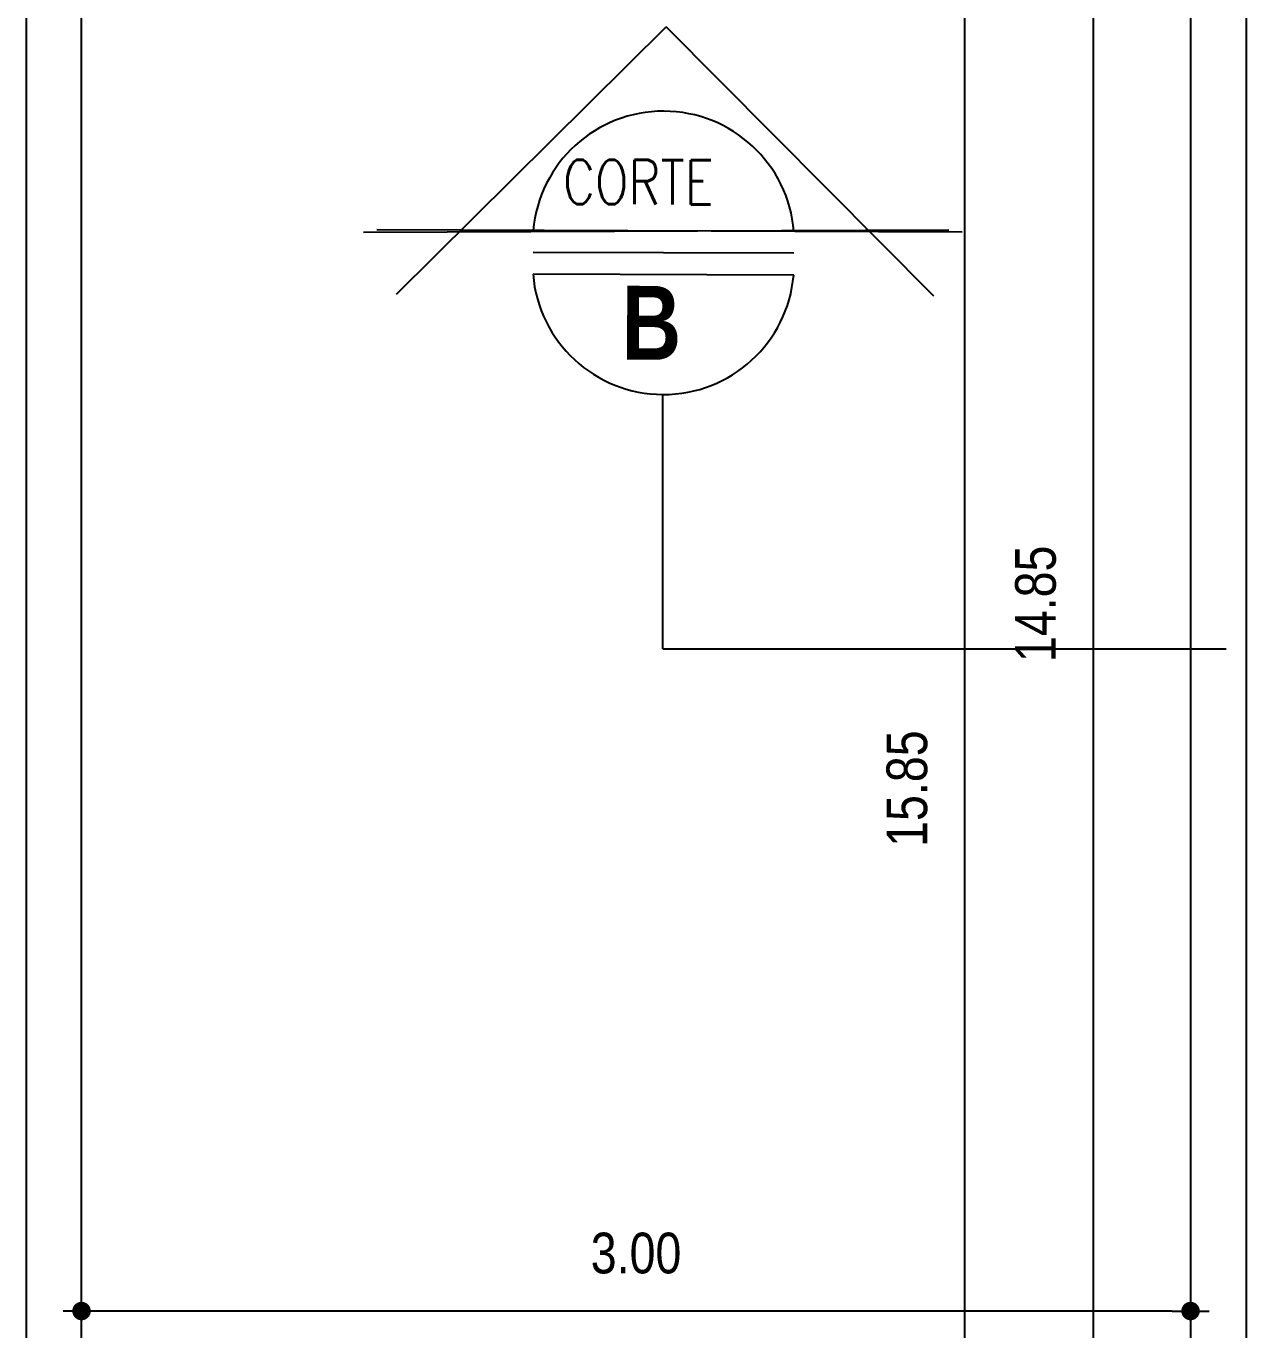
# Model space of a CAD drawing. Header units: millimetres. Extents: x 3212 to 6878, y 1640 to 3386.
# Drawn here: x 3259.107 to 3262.425, y 1658.631 to 1662.159 of the extents above; entities that cross this region are included whole.
import ezdxf

# ---------------------------------------------------------------- set-up
doc = ezdxf.new("R2010")
doc.units = ezdxf.units.MM
doc.header["$LTSCALE"] = 0.8
doc.linetypes.add('DASHDOT2', pattern=[12.7, 6.35, -3.175, 0, -3.175])
for name, color, linetype in [('A-PEN-R', 1, 'Continuous'), ('A-PEN-Y', 2, 'Continuous'), ('COTA', 2, 'Continuous'), ('JANELAS_EXTERNO', 1, 'Continuous'), ('L-Cortes', 2, 'Continuous')]:
    doc.layers.add(name, color=color, linetype=linetype)
doc.layers.add('COTAS', color=53, linetype='Continuous', lineweight=9)
doc.styles.add('F2', font='ARIALN.TTF')
doc.styles.add('REG60', font='romans.shx', dxfattribs={"width": 0.8, "height": 0.15})
doc.styles.add('SANSSERIF2', font='sanssb__.ttf', dxfattribs={"width": 0.8})
doc.dimstyles.new('ARQUITETURA', dxfattribs={"dimtxt": 0.11, "dimasz": 0.05, "dimexe": 0.1, "dimexo": 0, "dimgap": 0.1, "dimtad": 1, "dimzin": 5, "dimdsep": 46, "dimtxsty": 'F2', "dimblk": 'COTA', "dimcen": 0, "dimse1": 1, "dimse2": 1, "dimadec": 0, "dimazin": 0, "dimtfac": 2, "dimtix": 1, "dimtmove": 2, "dimatfit": 3, "dimldrblk": 'COTA', "dimfxl": 0, "dimtolj": 1, "dimtzin": 5, "dimarcsym": 0})

# ---------------------------------------------------------------- blocks, each defined once
blk = doc.blocks.new('COTA')
at = {"layer": 'COTA'}
for p, q in [((0, 1), (0, -1)), ((-1, 0), (1, 0))]:
    blk.add_line(p, q, dxfattribs=at)
at = {"layer": 'COTA', "const_width": 0.5}
blk.add_lwpolyline([(-0.25, 0, 1), (0.25, 0, 1)], format="xyb", close=True, dxfattribs=at)
blk = doc.blocks.new('*D290')
at = {"layer": 'COTAS', "color": 0, "lineweight": -2, "transparency": 16777216}
blk.add_line((3261.994, 1653.2206), (3261.994, 1667.9706), dxfattribs=at)
at = {"layer": 'Defpoints', "color": 0, "transparency": 16777216}
for p in [(3261.994, 1668.0206), (3262.2566, 1668.0206), (3262.2566, 1653.1706)]:
    blk.add_point(p, dxfattribs=at)
at = {"layer": 'COTAS', "color": 0, "lineweight": -2, "transparency": 16777216, "xscale": 0.05, "yscale": 0.05, "zscale": 0.05}
for p, rotation in [((3261.994, 1668.0206), 90), ((3261.994, 1653.1706), 270)]:
    blk.add_blockref('COTA', p, dxfattribs=dict(at, rotation=rotation))
at = {"layer": 'COTAS', "color": 0, "transparency": 16777216, "insert": (3261.8378, 1660.5956), "char_height": 0.11, "attachment_point": 5, "rotation": 90, "style": 'F2'}
blk.add_mtext('\\A1;14.85', dxfattribs=at)
blk = doc.blocks.new('*D302')
at = {"layer": 'COTAS', "color": 0, "lineweight": -2, "transparency": 16777216}
blk.add_line((3261.646, 1652.2207), (3261.646, 1667.9706), dxfattribs=at)
at = {"layer": 'Defpoints', "color": 0, "transparency": 16777216}
for p in [(3261.646, 1668.0206), (3262.3031, 1668.0206), (3266.2556, 1652.1707)]:
    blk.add_point(p, dxfattribs=at)
at = {"layer": 'COTAS', "color": 0, "lineweight": -2, "transparency": 16777216, "xscale": 0.05, "yscale": 0.05, "zscale": 0.05}
for p, rotation in [((3261.646, 1668.0206), 90), ((3261.646, 1652.1707), 270)]:
    blk.add_blockref('COTA', p, dxfattribs=dict(at, rotation=rotation))
at = {"layer": 'COTAS', "color": 0, "transparency": 16777216, "insert": (3261.4899, 1660.0956), "char_height": 0.11, "attachment_point": 5, "rotation": 90, "style": 'F2'}
blk.add_mtext('\\A1;15.85', dxfattribs=at)
blk = doc.blocks.new('*D304')
at = {"layer": 'COTAS', "color": 0, "lineweight": -2, "transparency": 16777216}
blk.add_line((3262.2066, 1658.6822), (3259.3066, 1658.6822), dxfattribs=at)
at = {"layer": 'Defpoints', "color": 0, "transparency": 16777216}
for p in [(3259.2566, 1658.9821), (3262.2566, 1658.8884), (3259.2566, 1658.6822)]:
    blk.add_point(p, dxfattribs=at)
at = {"layer": 'COTAS', "color": 0, "lineweight": -2, "transparency": 16777216, "xscale": 0.05, "yscale": 0.05, "zscale": 0.05, "rotation": 180}
blk.add_blockref('COTA', (3259.2566, 1658.6822), dxfattribs=at)
at = {"layer": 'COTAS', "color": 0, "lineweight": -2, "transparency": 16777216, "xscale": 0.05, "yscale": 0.05, "zscale": 0.05}
blk.add_blockref('COTA', (3262.2566, 1658.6822), dxfattribs=at)
at = {"layer": 'COTAS', "color": 0, "transparency": 16777216, "insert": (3260.7566, 1658.8384), "char_height": 0.11, "attachment_point": 5, "style": 'F2'}
blk.add_mtext('\\A1;3.00', dxfattribs=at)

msp = doc.modelspace()

# ---------------------------------------------------------------- linework, layer by layer
at = {"color": 6}
for p, q in [((3260.1089, 1661.4333), (3260.8381, 1662.1571)), ((3261.562, 1661.4279), (3260.8381, 1662.1571)), ((3260.0196, 1661.6012), (3261.603, 1661.6071)), ((3261.639, 1661.6012), (3260.0556, 1661.6071))]:
    msp.add_line(p, q, dxfattribs=at)
for p, q in [((3261.1833, 1661.544), (3260.4781, 1661.5466)), ((3261.1831, 1661.485), (3260.4779, 1661.4876))]:
    msp.add_line(p, q)
for centre, start, end in [((3260.8308, 1661.5747), 4.5691, 175.0088), ((3260.8306, 1661.5158), 184.5691, 355.0088)]:
    msp.add_arc(centre, 0.3538, start, end)
at = {"layer": 'A-PEN-R', "linetype": 'DASHDOT2', "ltscale": 0.3}
for q in [(3260.8293, 1661.162), (3271.8681, 1660.4743)]:
    msp.add_line((3260.8293, 1660.4743), q, dxfattribs=at)
at = {"layer": 'A-PEN-Y'}
for p, q in [((3259.1066, 1682.1706), (3259.1066, 1652.1706)), ((3259.2566, 1655.3206), (3259.2566, 1682.0206))]:
    msp.add_line(p, q, dxfattribs=at)
at = {"layer": 'JANELAS_EXTERNO'}
for p, q in [((3262.2566, 1668.0206), (3262.2566, 1655.3206)), ((3262.4066, 1667.8706), (3262.4066, 1653.2328))]:
    msp.add_line(p, q, dxfattribs=at)

# ---------------------------------------------------------------- texts
at = {"layer": 'L-Cortes', "color": 7, "width": 0.8}
for s, height, style, p in [('CORTE', 0.12, 'REG60', (3260.559, 1661.6774)), ('B', 0.2, 'SANSSERIF2', (3260.7172, 1661.2562))]:
    msp.add_text(s, height=height, rotation=359.789, dxfattribs=dict(at, style=style)).set_placement(p)

# ---------------------------------------------------------------- dimensions: what is measured, and where the dimension line sits
at = {"layer": 'COTAS'}
for base, p1, p2, picture, middle in [((3261.646, 1668.0206), (3266.2556, 1652.1707), (3262.3031, 1668.0206), '*D302', (3261.4899, 1660.0956)), ((3261.994, 1668.0206), (3262.2566, 1653.1706), (3262.2566, 1668.0206), '*D290', (3261.8378, 1660.5956))]:
    dim = msp.add_linear_dim(base=base, p1=p1, p2=p2, angle=90, dimstyle='ARQUITETURA', dxfattribs=at)
    dim.commit()
    dim.dimension.update_dxf_attribs({"geometry": picture, "text_midpoint": middle})
dim = msp.add_linear_dim(base=(3259.2566, 1658.6822), p1=(3262.2566, 1658.8884), p2=(3259.2566, 1658.9821), dimstyle='ARQUITETURA', dxfattribs=at)
dim.commit()
dim.dimension.update_dxf_attribs({"geometry": '*D304', "text_midpoint": (3260.7566, 1658.8384)})

doc.saveas('drawing.dxf')
